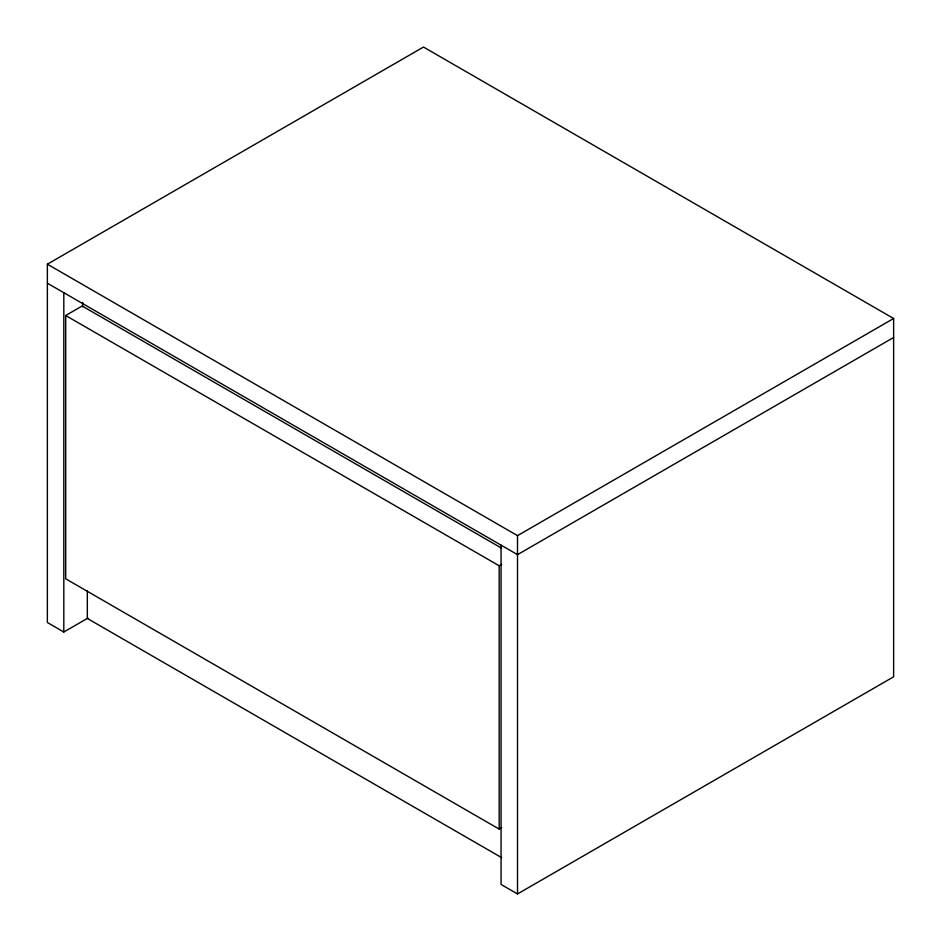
<?xml version="1.0" encoding="UTF-8"?>
<svg xmlns="http://www.w3.org/2000/svg" width="941" height="941" viewBox="0 0 941 941"><rect width="100%" height="100%" fill="white"/><g stroke="black" fill="none" stroke-linecap="round" stroke-linejoin="round"><path stroke-width="1.41" d="M87.96 618.072L63.812 632.011L47.368 622.507L47.368 264.198L423.485 47.05L893.632 318.493L893.632 676.802L517.515 893.95L501.059 884.446L501.059 545.145M501.706 827.61L499.177 829.08L65.694 578.809L65.694 315.506L82.149 306.001L501.647 548.203M47.368 264.198L517.515 535.641L893.632 318.493M893.632 337.49L517.515 554.649L47.368 283.206M65.694 315.506L499.177 565.776L501.706 564.318M501.694 857.663L87.325 618.437L87.325 590.56M517.515 535.641L517.515 893.95M499.177 565.776L499.177 829.08M82.62 302.39L82.62 306.79M63.812 292.71L63.812 632.011"/></g></svg>
